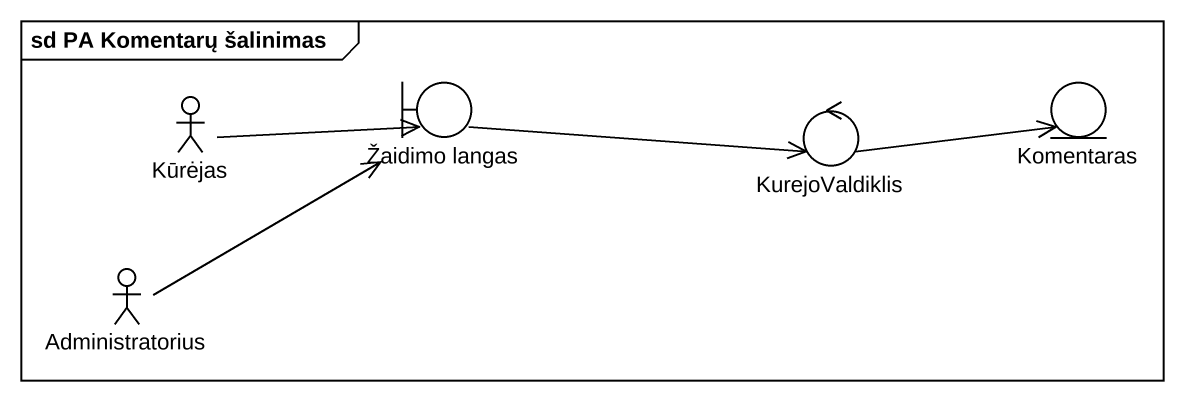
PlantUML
@startuml
mainframe sd PA Komentarų šalinimas
boundary "Žaidimo langas" as Žaidimo_langas
entity Komentaras
actor Kūrėjas
control KurejoValdiklis
actor Administratorius
Žaidimo_langas -right-> KurejoValdiklis
Kūrėjas -right-> Žaidimo_langas
KurejoValdiklis -right-> Komentaras
Administratorius -right-> Žaidimo_langas
@enduml
